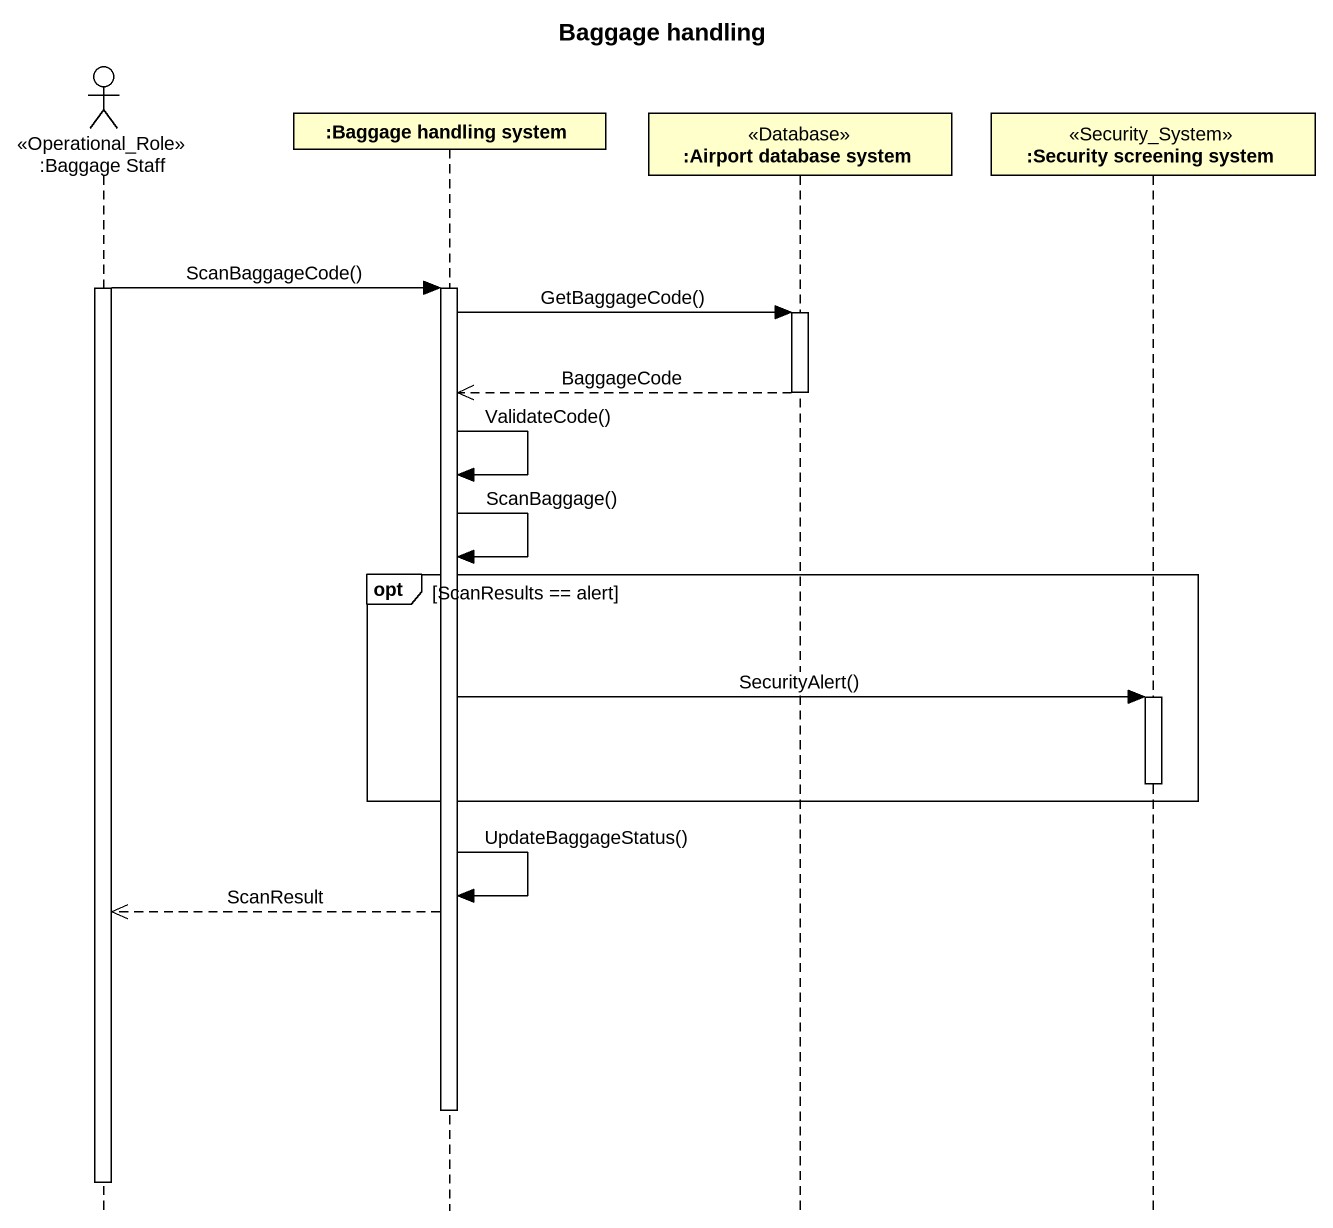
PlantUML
@startuml
title Baggage handling
hide footbox
actor ":Baggage Staff" as Baggage_Staff <<Operational_Role>>
participant ":Baggage handling system" as Baggage_handling_system
participant ":Airport database system" as Airport_database_system <<Database>>
participant ":Security screening system" as Security_screening_system <<Security_System>>

activate Baggage_Staff
Baggage_Staff -> Baggage_handling_system : ScanBaggageCode()
activate Baggage_handling_system
Baggage_handling_system -> Airport_database_system : GetBaggageCode()
activate Airport_database_system
Airport_database_system -->> Baggage_handling_system : BaggageCode
deactivate Airport_database_system
Baggage_handling_system -> Baggage_handling_system : ValidateCode()
Baggage_handling_system -> Baggage_handling_system : ScanBaggage()
opt ScanResults == alert
  Baggage_handling_system -> Security_screening_system : SecurityAlert()
  activate Security_screening_system
  deactivate Security_screening_system
end
Baggage_handling_system -> Baggage_handling_system : UpdateBaggageStatus()
Baggage_handling_system -->> Baggage_Staff : ScanResult
deactivate Baggage_handling_system
deactivate Baggage_Staff
@enduml
